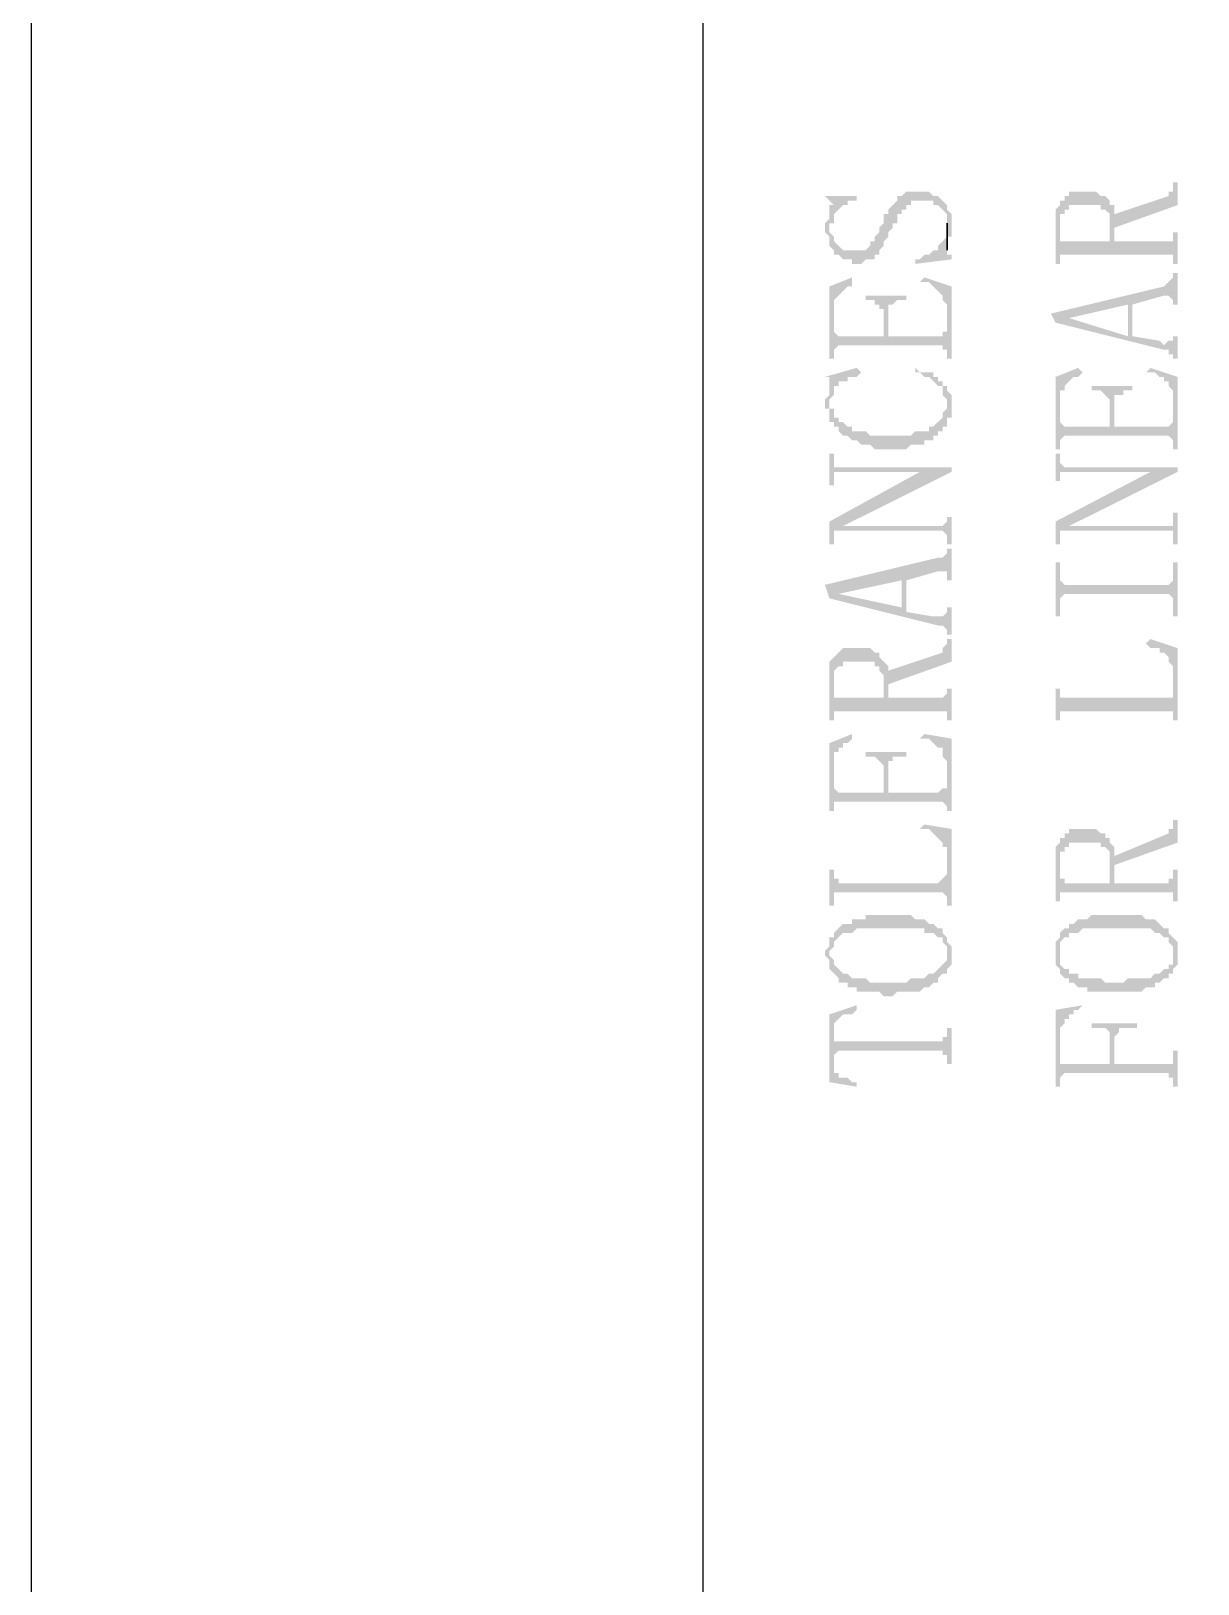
# Model space of a CAD drawing. Header units: inches. Extents: x 3613 to 8393, y -2205 to -794.
# Drawn here: x 3613.22 to 3624.87, y -1324.52 to -1309.01 of the extents above; entities that cross this region are included whole.
import ezdxf

# ---------------------------------------------------------------- set-up
doc = ezdxf.new("R2010")
doc.units = ezdxf.units.IN
doc.header["$MEASUREMENT"] = 0

msp = doc.modelspace()

# ---------------------------------------------------------------- hatches: boundary and pattern name
at = {"transparency": 33554559}
for points in [[(3624.035, -1310.841), (3624.035, -1310.977), (3624.667, -1310.751), (3624.667, -1310.525), (3624.621, -1310.525), (3624.621, -1310.57), (3624.621, -1310.616), (3624.576, -1310.616), (3624.576, -1310.661)], [(3621.146, -1310.977), (3621.146, -1311.022), (3621.191, -1311.067), (3621.191, -1311.112), (3621.191, -1311.157), (3621.236, -1311.202), (3621.236, -1311.247), (3621.282, -1311.247), (3621.327, -1311.293), (3621.417, -1311.293), (3621.417, -1311.338), (3621.507, -1311.338), (3621.552, -1311.293), (3621.643, -1311.293), (3621.643, -1311.247), (3621.688, -1311.247), (3621.688, -1311.202), (3621.733, -1311.157), (3621.733, -1311.112), (3621.778, -1311.067), (3621.778, -1311.022), (3621.823, -1310.977), (3621.823, -1310.932), (3621.868, -1310.932), (3621.868, -1310.841), (3621.913, -1310.841), (3621.913, -1310.796), (3621.959, -1310.796), (3621.959, -1310.751), (3622.004, -1310.751), (3622.004, -1310.706), (3622.229, -1310.706), (3622.229, -1310.751), (3622.274, -1310.751), (3622.32, -1310.796), (3622.32, -1310.796), (3622.365, -1310.841), (3622.365, -1310.932), (3622.365, -1311.112), (3622.365, -1311.067), (3622.41, -1311.067), (3622.41, -1310.977), (3622.41, -1310.932), (3622.41, -1310.841), (3622.365, -1310.796), (3622.365, -1310.751), (3622.32, -1310.706), (3622.32, -1310.706), (3622.274, -1310.661), (3622.229, -1310.661), (3622.184, -1310.616), (3621.959, -1310.616), (3621.913, -1310.661), (3621.868, -1310.661), (3621.868, -1310.706), (3621.868, -1310.706), (3621.823, -1310.751), (3621.823, -1310.751), (3621.778, -1310.796), (3621.778, -1310.841), (3621.733, -1310.841), (3621.733, -1310.932), (3621.688, -1310.977), (3621.688, -1311.022), (3621.643, -1311.067), (3621.643, -1311.112), (3621.598, -1311.112), (3621.598, -1311.157), (3621.598, -1311.157), (3621.552, -1311.202), (3621.327, -1311.202), (3621.282, -1311.157), (3621.282, -1311.157), (3621.236, -1311.112), (3621.236, -1311.067), (3621.191, -1311.022), (3621.191, -1310.796), (3621.191, -1310.886), (3621.191, -1310.886), (3621.146, -1310.932)], [(3621.146, -1310.661), (3621.191, -1310.706), (3621.191, -1310.706), (3621.236, -1310.751), (3621.236, -1310.932), (3621.236, -1310.841), (3621.282, -1310.796), (3621.282, -1310.796), (3621.327, -1310.751), (3621.372, -1310.751), (3621.372, -1310.706), (3621.462, -1310.706), (3621.462, -1310.661)], [(3621.191, -1310.796), (3621.191, -1310.977), (3621.191, -1310.932), (3621.236, -1310.932), (3621.236, -1310.751), (3621.191, -1310.751)], [(3623.448, -1310.932), (3623.448, -1311.338), (3623.493, -1311.338), (3623.493, -1310.932), (3623.493, -1310.841), (3623.538, -1310.841), (3623.538, -1310.796), (3623.583, -1310.796), (3623.583, -1310.751), (3623.899, -1310.751), (3623.899, -1310.796), (3623.944, -1310.796), (3623.99, -1310.841), (3623.99, -1310.886), (3623.99, -1311.112), (3624.035, -1310.751), (3623.99, -1310.751), (3623.99, -1310.706), (3623.944, -1310.661), (3623.899, -1310.661), (3623.854, -1310.616), (3623.583, -1310.616), (3623.583, -1310.661), (3623.538, -1310.661), (3623.538, -1310.706), (3623.493, -1310.706), (3623.493, -1310.751), (3623.493, -1310.751), (3623.448, -1310.796), (3623.448, -1310.841), (3623.448, -1310.886)], [(3623.493, -1311.293), (3623.493, -1311.247), (3624.621, -1311.247), (3624.621, -1311.338), (3624.667, -1311.338), (3624.667, -1311.022), (3624.621, -1311.022), (3624.621, -1311.067), (3624.621, -1311.112), (3624.035, -1311.112), (3624.035, -1310.841), (3624.035, -1310.751), (3623.99, -1311.112), (3623.493, -1311.112), (3623.493, -1310.977)], [(3622.049, -1311.293), (3622.049, -1311.338), (3622.41, -1311.293), (3622.41, -1311.247), (3622.365, -1311.247), (3622.365, -1311.202), (3622.365, -1311.022), (3622.365, -1311.067), (3622.32, -1311.112), (3622.32, -1311.112), (3622.274, -1311.157), (3622.274, -1311.202), (3622.229, -1311.202), (3622.184, -1311.247), (3622.139, -1311.247), (3622.094, -1311.293)], [(3621.191, -1311.563), (3621.191, -1312.285), (3621.236, -1312.285), (3621.236, -1311.789), (3621.236, -1311.699), (3621.236, -1311.699), (3621.282, -1311.654), (3621.282, -1311.654), (3621.327, -1311.609), (3621.327, -1311.609), (3621.372, -1311.563), (3621.417, -1311.563), (3621.417, -1311.473)], [(3622.094, -1311.518), (3622.184, -1311.518), (3622.229, -1311.563), (3622.229, -1311.563), (3622.274, -1311.609), (3622.274, -1311.609), (3622.32, -1311.654), (3622.32, -1311.699), (3622.365, -1311.744), (3622.365, -1311.789), (3622.365, -1312.285), (3622.41, -1312.285), (3622.41, -1311.563), (3622.139, -1311.473)], [(3623.403, -1311.834), (3623.448, -1311.924), (3623.583, -1311.879), (3624.17, -1311.744), (3624.17, -1312.06), (3624.215, -1311.744), (3624.531, -1311.654), (3624.576, -1311.654), (3624.621, -1311.699), (3624.621, -1311.744), (3624.667, -1311.744), (3624.667, -1311.428), (3624.621, -1311.428), (3624.621, -1311.473), (3624.621, -1311.473), (3624.576, -1311.518), (3624.576, -1311.518), (3624.531, -1311.563)], [(3621.552, -1311.654), (3621.552, -1311.699), (3621.643, -1311.699), (3621.643, -1311.744), (3621.688, -1311.744), (3621.688, -1311.789), (3621.733, -1311.789), (3621.733, -1312.06), (3621.778, -1311.834), (3621.778, -1311.744), (3621.823, -1311.744), (3621.868, -1311.699), (3621.959, -1311.699), (3621.959, -1311.654)], [(3621.236, -1312.24), (3621.236, -1312.195), (3621.236, -1312.195), (3621.282, -1312.15), (3622.32, -1312.15), (3622.32, -1312.195), (3622.365, -1312.195), (3622.365, -1312.24), (3622.365, -1311.97), (3622.365, -1312.015), (3622.32, -1312.015), (3622.32, -1312.06), (3621.778, -1312.06), (3621.778, -1311.834), (3621.733, -1312.06), (3621.282, -1312.06), (3621.236, -1312.015), (3621.236, -1311.789)], [(3623.448, -1311.924), (3624.531, -1312.195), (3624.576, -1312.195), (3624.576, -1312.24), (3624.621, -1312.24), (3624.621, -1312.285), (3624.667, -1312.285), (3624.667, -1312.06), (3624.621, -1312.06), (3624.621, -1312.105), (3624.576, -1312.105), (3624.531, -1312.15), (3624.531, -1312.15), (3624.486, -1312.105), (3624.215, -1312.06), (3624.215, -1311.744), (3624.17, -1312.06), (3623.583, -1311.879), (3623.583, -1311.879)], [(3621.146, -1312.466), (3621.191, -1312.466), (3621.191, -1312.511), (3621.191, -1312.917), (3621.191, -1312.692), (3621.236, -1312.647), (3621.236, -1312.556), (3621.282, -1312.556), (3621.282, -1312.511), (3621.372, -1312.511), (3621.372, -1312.466), (3621.462, -1312.466), (3621.507, -1312.421), (3621.462, -1312.376)], [(3622.049, -1312.421), (3622.094, -1312.421), (3622.139, -1312.466), (3622.184, -1312.466), (3622.229, -1312.511), (3622.229, -1312.511), (3622.274, -1312.556), (3622.32, -1312.556), (3622.32, -1312.647), (3622.365, -1312.692), (3622.365, -1312.737), (3622.365, -1312.556), (3622.32, -1312.556), (3622.32, -1312.511), (3622.274, -1312.511), (3622.274, -1312.466), (3622.229, -1312.466), (3622.229, -1312.421), (3622.094, -1312.421), (3622.049, -1312.376)], [(3623.448, -1312.466), (3623.448, -1313.188), (3623.493, -1313.188), (3623.493, -1312.692), (3623.493, -1312.601), (3623.538, -1312.601), (3623.538, -1312.556), (3623.538, -1312.556), (3623.583, -1312.511), (3623.583, -1312.511), (3623.628, -1312.466), (3623.674, -1312.466), (3623.719, -1312.421), (3623.674, -1312.376)], [(3624.351, -1312.421), (3624.441, -1312.421), (3624.486, -1312.466), (3624.531, -1312.466), (3624.531, -1312.511), (3624.576, -1312.511), (3624.576, -1312.556), (3624.576, -1312.556), (3624.621, -1312.601), (3624.621, -1312.692), (3624.621, -1313.188), (3624.667, -1313.188), (3624.667, -1312.466), (3624.396, -1312.376)], [(3621.146, -1312.737), (3621.146, -1312.782), (3621.191, -1312.782), (3621.191, -1312.917), (3621.191, -1312.511), (3621.191, -1312.556), (3621.191, -1312.647), (3621.146, -1312.692)], [(3621.191, -1312.917), (3621.236, -1312.917), (3621.236, -1312.962), (3621.282, -1312.962), (3621.282, -1313.008), (3621.327, -1313.053), (3621.372, -1313.053), (3621.417, -1313.098), (3621.462, -1313.098), (3621.507, -1313.143), (3621.598, -1313.143), (3621.643, -1313.188), (3621.959, -1313.188), (3622.004, -1313.143), (3622.139, -1313.143), (3622.139, -1313.098), (3622.229, -1313.098), (3622.229, -1313.053), (3622.274, -1313.053), (3622.274, -1313.008), (3622.32, -1313.008), (3622.32, -1312.962), (3622.365, -1312.962), (3622.365, -1312.872), (3622.41, -1312.872), (3622.41, -1312.737), (3622.41, -1312.692), (3622.41, -1312.647), (3622.365, -1312.601), (3622.365, -1312.556), (3622.365, -1312.782), (3622.365, -1312.782), (3622.32, -1312.827), (3622.32, -1312.872), (3622.32, -1312.872), (3622.274, -1312.917), (3622.274, -1312.917), (3622.229, -1312.962), (3622.184, -1312.962), (3622.184, -1313.008), (3622.049, -1313.008), (3622.004, -1313.053), (3621.598, -1313.053), (3621.552, -1313.008), (3621.417, -1313.008), (3621.417, -1312.962), (3621.372, -1312.962), (3621.327, -1312.917), (3621.282, -1312.917), (3621.282, -1312.872), (3621.236, -1312.872), (3621.236, -1312.782), (3621.191, -1312.782), (3621.191, -1312.737)], [(3623.809, -1312.556), (3623.809, -1312.601), (3623.899, -1312.601), (3623.944, -1312.647), (3623.944, -1312.647), (3623.99, -1312.692), (3623.99, -1312.962), (3624.035, -1312.737), (3624.035, -1312.647), (3624.125, -1312.647), (3624.125, -1312.601), (3624.215, -1312.601), (3624.215, -1312.556)], [(3623.493, -1313.143), (3623.493, -1313.098), (3623.493, -1313.098), (3623.538, -1313.053), (3624.576, -1313.053), (3624.621, -1313.098), (3624.621, -1313.143), (3624.621, -1312.872), (3624.621, -1312.917), (3624.621, -1312.917), (3624.576, -1312.962), (3624.035, -1312.962), (3624.035, -1312.737), (3623.99, -1312.962), (3623.538, -1312.962), (3623.493, -1312.917), (3623.493, -1312.692)], [(3621.191, -1313.233), (3621.191, -1313.549), (3621.236, -1313.549), (3621.236, -1313.459), (3621.236, -1313.414), (3622.41, -1313.414), (3622.41, -1313.369), (3621.236, -1313.369), (3621.236, -1313.324), (3621.236, -1313.233)], [(3623.448, -1313.233), (3623.448, -1313.504), (3623.493, -1313.504), (3623.493, -1313.459), (3623.493, -1313.414), (3624.667, -1313.414), (3624.667, -1313.369), (3623.538, -1313.369), (3623.493, -1313.324), (3623.493, -1313.233)], [(3621.191, -1313.91), (3621.191, -1314.136), (3621.236, -1314.136), (3621.236, -1314.001), (3621.282, -1314.001), (3621.327, -1313.955), (3622.41, -1313.414), (3622.094, -1313.414)], [(3623.448, -1313.91), (3623.448, -1314.136), (3623.493, -1314.136), (3623.493, -1314.001), (3623.538, -1314.001), (3623.583, -1313.955), (3624.667, -1313.414), (3624.396, -1313.414)], [(3621.282, -1314.001), (3622.32, -1314.001), (3622.365, -1314.046), (3622.365, -1314.136), (3622.41, -1314.136), (3622.41, -1313.865), (3622.365, -1313.865), (3622.365, -1313.91), (3622.365, -1313.91), (3622.32, -1313.955), (3621.327, -1313.955)], [(3623.538, -1314.001), (3624.621, -1314.001), (3624.621, -1314.046), (3624.621, -1314.136), (3624.667, -1314.136), (3624.667, -1313.82), (3624.621, -1313.82), (3624.621, -1313.91), (3624.621, -1313.955), (3623.583, -1313.955)], [(3621.146, -1314.542), (3621.191, -1314.677), (3621.282, -1314.632), (3621.913, -1314.497), (3621.913, -1314.768), (3621.959, -1314.497), (3622.274, -1314.407), (3622.365, -1314.407), (3622.365, -1314.497), (3622.41, -1314.497), (3622.41, -1314.181), (3622.365, -1314.181), (3622.365, -1314.226), (3622.32, -1314.271), (3622.274, -1314.271)], [(3623.448, -1314.316), (3623.448, -1314.858), (3623.493, -1314.858), (3623.493, -1314.677), (3623.493, -1314.677), (3623.538, -1314.632), (3624.576, -1314.632), (3624.621, -1314.677), (3624.621, -1314.858), (3624.667, -1314.858), (3624.667, -1314.316), (3624.621, -1314.316), (3624.621, -1314.497), (3624.621, -1314.497), (3624.576, -1314.542), (3623.538, -1314.542), (3623.493, -1314.497), (3623.493, -1314.316)], [(3621.191, -1314.677), (3622.274, -1314.948), (3622.32, -1314.948), (3622.365, -1314.993), (3622.365, -1315.039), (3622.41, -1315.039), (3622.41, -1314.768), (3622.365, -1314.768), (3622.365, -1314.813), (3622.365, -1314.813), (3622.32, -1314.858), (3622.229, -1314.858), (3621.959, -1314.813), (3621.959, -1314.497), (3621.913, -1314.768), (3621.282, -1314.632), (3621.282, -1314.632)], [(3621.778, -1315.4), (3621.778, -1315.535), (3622.41, -1315.309), (3622.41, -1315.084), (3622.365, -1315.084), (3622.365, -1315.129), (3622.365, -1315.129), (3622.32, -1315.174), (3622.32, -1315.219)], [(3624.351, -1315.129), (3624.351, -1315.129), (3624.396, -1315.174), (3624.486, -1315.174), (3624.486, -1315.219), (3624.531, -1315.219), (3624.576, -1315.264), (3624.576, -1315.309), (3624.621, -1315.354), (3624.621, -1315.4), (3624.621, -1315.896), (3624.667, -1315.896), (3624.667, -1315.174), (3624.396, -1315.084)], [(3621.191, -1315.49), (3621.191, -1315.896), (3621.236, -1315.896), (3621.236, -1315.49), (3621.236, -1315.4), (3621.282, -1315.354), (3621.327, -1315.354), (3621.327, -1315.309), (3621.643, -1315.309), (3621.643, -1315.354), (3621.688, -1315.354), (3621.688, -1315.4), (3621.733, -1315.445), (3621.733, -1315.67), (3621.733, -1315.309), (3621.733, -1315.309), (3621.688, -1315.264), (3621.688, -1315.219), (3621.643, -1315.219), (3621.598, -1315.174), (3621.327, -1315.174), (3621.282, -1315.219), (3621.282, -1315.219), (3621.236, -1315.264), (3621.236, -1315.264), (3621.191, -1315.309), (3621.191, -1315.4), (3621.191, -1315.445)], [(3621.236, -1315.851), (3621.236, -1315.806), (3622.365, -1315.806), (3622.365, -1315.896), (3622.41, -1315.896), (3622.41, -1315.58), (3622.365, -1315.58), (3622.365, -1315.625), (3622.365, -1315.625), (3622.32, -1315.67), (3621.778, -1315.67), (3621.778, -1315.4), (3621.778, -1315.354), (3621.733, -1315.309), (3621.733, -1315.67), (3621.236, -1315.67), (3621.236, -1315.535)], [(3623.448, -1315.58), (3623.448, -1315.896), (3623.493, -1315.896), (3623.493, -1315.806), (3624.621, -1315.806), (3624.621, -1315.851), (3624.621, -1315.625), (3624.621, -1315.67), (3623.493, -1315.67), (3623.493, -1315.625), (3623.493, -1315.58)], [(3621.191, -1316.122), (3621.191, -1316.799), (3621.236, -1316.799), (3621.236, -1316.347), (3621.236, -1316.212), (3621.282, -1316.212), (3621.282, -1316.167), (3621.327, -1316.167), (3621.327, -1316.122), (3621.372, -1316.122), (3621.417, -1316.077), (3621.417, -1316.031)], [(3622.094, -1316.077), (3622.184, -1316.077), (3622.229, -1316.122), (3622.229, -1316.122), (3622.274, -1316.167), (3622.32, -1316.167), (3622.32, -1316.257), (3622.365, -1316.302), (3622.365, -1316.799), (3622.41, -1316.799), (3622.41, -1316.077), (3622.139, -1316.031)], [(3621.236, -1316.799), (3621.236, -1316.708), (3622.32, -1316.708), (3622.365, -1316.754), (3622.365, -1316.528), (3622.365, -1316.573), (3622.32, -1316.573), (3622.274, -1316.618), (3621.778, -1316.618), (3621.778, -1316.393), (3621.733, -1316.618), (3621.282, -1316.618), (3621.236, -1316.573), (3621.236, -1316.347)], [(3621.552, -1316.212), (3621.552, -1316.257), (3621.643, -1316.257), (3621.688, -1316.302), (3621.688, -1316.302), (3621.733, -1316.347), (3621.733, -1316.618), (3621.778, -1316.393), (3621.778, -1316.302), (3621.823, -1316.302), (3621.823, -1316.257), (3621.959, -1316.257), (3621.959, -1316.212)], [(3622.094, -1316.979), (3622.184, -1316.979), (3622.229, -1317.024), (3622.229, -1317.024), (3622.274, -1317.07), (3622.274, -1317.07), (3622.32, -1317.115), (3622.32, -1317.16), (3622.365, -1317.16), (3622.365, -1317.746), (3622.41, -1317.746), (3622.41, -1316.979), (3622.139, -1316.934)], [(3624.035, -1317.25), (3624.035, -1317.34), (3624.667, -1317.115), (3624.667, -1316.889), (3624.621, -1316.889), (3624.621, -1316.934), (3624.621, -1316.979), (3624.576, -1316.979), (3624.576, -1317.024)], [(3623.448, -1317.295), (3623.448, -1317.701), (3623.493, -1317.701), (3623.493, -1317.34), (3623.493, -1317.205), (3623.538, -1317.205), (3623.538, -1317.16), (3623.583, -1317.16), (3623.583, -1317.115), (3623.899, -1317.115), (3623.899, -1317.16), (3623.944, -1317.16), (3623.99, -1317.205), (3623.99, -1317.25), (3623.99, -1317.521), (3624.035, -1317.16), (3623.99, -1317.115), (3623.99, -1317.07), (3623.944, -1317.07), (3623.944, -1317.024), (3623.899, -1317.024), (3623.854, -1316.979), (3623.583, -1316.979), (3623.583, -1317.024), (3623.538, -1317.024), (3623.538, -1317.07), (3623.493, -1317.07), (3623.493, -1317.115), (3623.493, -1317.115), (3623.448, -1317.16), (3623.448, -1317.25), (3623.448, -1317.25)], [(3623.493, -1317.656), (3623.493, -1317.611), (3624.621, -1317.611), (3624.621, -1317.701), (3624.667, -1317.701), (3624.667, -1317.385), (3624.621, -1317.385), (3624.621, -1317.431), (3624.621, -1317.476), (3624.576, -1317.476), (3624.576, -1317.521), (3624.035, -1317.521), (3624.035, -1317.16), (3624.035, -1317.16), (3623.99, -1317.521), (3623.538, -1317.521), (3623.538, -1317.476), (3623.493, -1317.476), (3623.493, -1317.34)], [(3621.191, -1317.385), (3621.191, -1317.746), (3621.236, -1317.746), (3621.236, -1317.611), (3622.32, -1317.611), (3622.365, -1317.656), (3622.365, -1317.431), (3622.365, -1317.431), (3622.32, -1317.476), (3622.32, -1317.476), (3622.274, -1317.521), (3621.282, -1317.521), (3621.282, -1317.476), (3621.236, -1317.476), (3621.236, -1317.385)], [(3621.191, -1318.062), (3621.191, -1318.243), (3621.191, -1318.198), (3621.236, -1318.153), (3621.236, -1318.108), (3621.236, -1318.108), (3621.282, -1318.062), (3621.282, -1318.062), (3621.327, -1318.017), (3621.417, -1318.017), (3621.462, -1317.972), (3622.139, -1317.972), (3622.139, -1318.017), (3622.229, -1318.017), (3622.274, -1318.062), (3622.32, -1318.062), (3622.32, -1318.108), (3622.365, -1318.153), (3622.365, -1318.243), (3622.365, -1318.062), (3622.365, -1318.062), (3622.32, -1318.017), (3622.32, -1317.972), (3622.274, -1317.972), (3622.229, -1317.927), (3622.184, -1317.927), (3622.139, -1317.882), (3622.049, -1317.882), (3622.004, -1317.837), (3621.552, -1317.837), (3621.552, -1317.882), (3621.417, -1317.882), (3621.417, -1317.927), (3621.327, -1317.927), (3621.282, -1317.972), (3621.282, -1317.972), (3621.236, -1318.017), (3621.236, -1318.062)], [(3623.493, -1318.062), (3623.493, -1318.243), (3623.493, -1318.198), (3623.493, -1318.108), (3623.493, -1318.108), (3623.538, -1318.062), (3623.583, -1318.062), (3623.583, -1318.017), (3623.674, -1318.017), (3623.719, -1317.972), (3624.396, -1317.972), (3624.441, -1318.017), (3624.486, -1318.017), (3624.531, -1318.062), (3624.576, -1318.062), (3624.576, -1318.108), (3624.621, -1318.153), (3624.621, -1318.243), (3624.621, -1318.062), (3624.621, -1318.062), (3624.576, -1318.017), (3624.576, -1317.972), (3624.531, -1317.972), (3624.486, -1317.927), (3624.486, -1317.927), (3624.441, -1317.882), (3624.351, -1317.882), (3624.305, -1317.837), (3623.809, -1317.837), (3623.764, -1317.882), (3623.674, -1317.882), (3623.628, -1317.927), (3623.583, -1317.927), (3623.583, -1317.972), (3623.538, -1317.972), (3623.493, -1318.017), (3623.493, -1318.017)], [(3621.146, -1318.243), (3621.146, -1318.243), (3621.191, -1318.288), (3621.191, -1318.378), (3621.191, -1318.378), (3621.236, -1318.423), (3621.236, -1318.423), (3621.282, -1318.469), (3621.282, -1318.514), (3621.372, -1318.514), (3621.372, -1318.559), (3621.462, -1318.559), (3621.462, -1318.604), (3621.688, -1318.604), (3621.733, -1318.649), (3621.823, -1318.649), (3621.868, -1318.604), (3622.094, -1318.604), (3622.139, -1318.559), (3622.184, -1318.559), (3622.229, -1318.514), (3622.274, -1318.514), (3622.274, -1318.469), (3622.32, -1318.423), (3622.365, -1318.423), (3622.365, -1318.378), (3622.365, -1318.378), (3622.41, -1318.333), (3622.41, -1318.243), (3622.41, -1318.153), (3622.41, -1318.153), (3622.365, -1318.108), (3622.365, -1318.062), (3622.365, -1318.243), (3622.365, -1318.288), (3622.365, -1318.288), (3622.32, -1318.333), (3622.32, -1318.333), (3622.274, -1318.378), (3622.274, -1318.378), (3622.229, -1318.423), (3622.184, -1318.423), (3622.139, -1318.469), (3622.004, -1318.469), (3621.959, -1318.514), (3621.598, -1318.514), (3621.552, -1318.469), (3621.417, -1318.469), (3621.372, -1318.423), (3621.327, -1318.423), (3621.282, -1318.378), (3621.282, -1318.378), (3621.236, -1318.333), (3621.236, -1318.288), (3621.191, -1318.243), (3621.191, -1318.062), (3621.191, -1318.108), (3621.191, -1318.153), (3621.146, -1318.198)], [(3623.448, -1318.243), (3623.448, -1318.333), (3623.448, -1318.333), (3623.493, -1318.378), (3623.493, -1318.423), (3623.493, -1318.423), (3623.538, -1318.469), (3623.583, -1318.469), (3623.583, -1318.514), (3623.628, -1318.514), (3623.674, -1318.559), (3623.764, -1318.559), (3623.764, -1318.604), (3624.305, -1318.604), (3624.351, -1318.559), (3624.441, -1318.559), (3624.441, -1318.514), (3624.486, -1318.514), (3624.531, -1318.469), (3624.576, -1318.469), (3624.576, -1318.423), (3624.621, -1318.423), (3624.621, -1318.378), (3624.667, -1318.333), (3624.667, -1318.243), (3624.667, -1318.108), (3624.667, -1318.108), (3624.621, -1318.062), (3624.621, -1318.243), (3624.621, -1318.333), (3624.576, -1318.333), (3624.576, -1318.378), (3624.531, -1318.378), (3624.486, -1318.423), (3624.441, -1318.423), (3624.396, -1318.469), (3624.17, -1318.469), (3624.125, -1318.514), (3623.944, -1318.514), (3623.899, -1318.469), (3623.674, -1318.469), (3623.674, -1318.423), (3623.583, -1318.423), (3623.583, -1318.378), (3623.538, -1318.378), (3623.493, -1318.333), (3623.493, -1318.243), (3623.493, -1318.062), (3623.448, -1318.108), (3623.448, -1318.198)], [(3621.191, -1318.83), (3621.236, -1319.01), (3621.236, -1318.92), (3621.236, -1318.92), (3621.282, -1318.875), (3621.282, -1318.875), (3621.327, -1318.83), (3621.417, -1318.83), (3621.462, -1318.785), (3621.462, -1318.739)], [(3621.191, -1318.83), (3621.191, -1319.507), (3621.462, -1319.552), (3621.462, -1319.507), (3621.417, -1319.507), (3621.372, -1319.462), (3621.282, -1319.462), (3621.282, -1319.416), (3621.236, -1319.416), (3621.236, -1319.371), (3621.236, -1319.01)], [(3623.448, -1318.785), (3623.448, -1319.552), (3623.493, -1319.552), (3623.493, -1319.055), (3623.493, -1319.01), (3623.493, -1318.965), (3623.538, -1318.92), (3623.538, -1318.875), (3623.583, -1318.875), (3623.583, -1318.83), (3623.628, -1318.83), (3623.628, -1318.785), (3623.674, -1318.785), (3623.719, -1318.739), (3623.719, -1318.739)], [(3621.236, -1319.01), (3621.236, -1319.281), (3621.236, -1319.236), (3621.236, -1319.236), (3621.282, -1319.191), (3622.32, -1319.191), (3622.32, -1319.236), (3622.365, -1319.236), (3622.365, -1319.326), (3622.41, -1319.326), (3622.41, -1318.965), (3622.365, -1318.965), (3622.365, -1319.055), (3622.32, -1319.055), (3622.32, -1319.1), (3621.236, -1319.1), (3621.236, -1319.055)], [(3623.809, -1318.92), (3623.809, -1318.965), (3623.944, -1318.965), (3623.99, -1319.01), (3623.99, -1319.326), (3624.035, -1319.1), (3624.035, -1319.055), (3624.035, -1319.055), (3624.08, -1319.01), (3624.08, -1318.965), (3624.26, -1318.965), (3624.26, -1318.92)], [(3623.493, -1319.507), (3623.493, -1319.462), (3623.493, -1319.462), (3623.538, -1319.416), (3624.576, -1319.416), (3624.576, -1319.462), (3624.621, -1319.462), (3624.621, -1319.552), (3624.667, -1319.552), (3624.667, -1319.191), (3624.621, -1319.191), (3624.621, -1319.281), (3624.621, -1319.326), (3624.035, -1319.326), (3624.035, -1319.1), (3623.99, -1319.326), (3623.493, -1319.326), (3623.493, -1319.281), (3623.493, -1319.055)]]:
    msp.add_hatch(color=256, dxfattribs=at).paths.add_polyline_path(points)

# ---------------------------------------------------------------- linework, layer by layer
msp.add_line((3619.928, -1234.354), (3619.928, -1521.095))
for points in [[(4033.221, -1525.354), (4033.221, -1228.354), (3613.221, -1228.354), (3613.221, -1525.354)], [(3622.365, -1311.022), (3622.365, -1311.202), (3622.365, -1310.932), (3622.365, -1310.977)]]:
    msp.add_lwpolyline(points, close=True)

doc.saveas('drawing.dxf')
